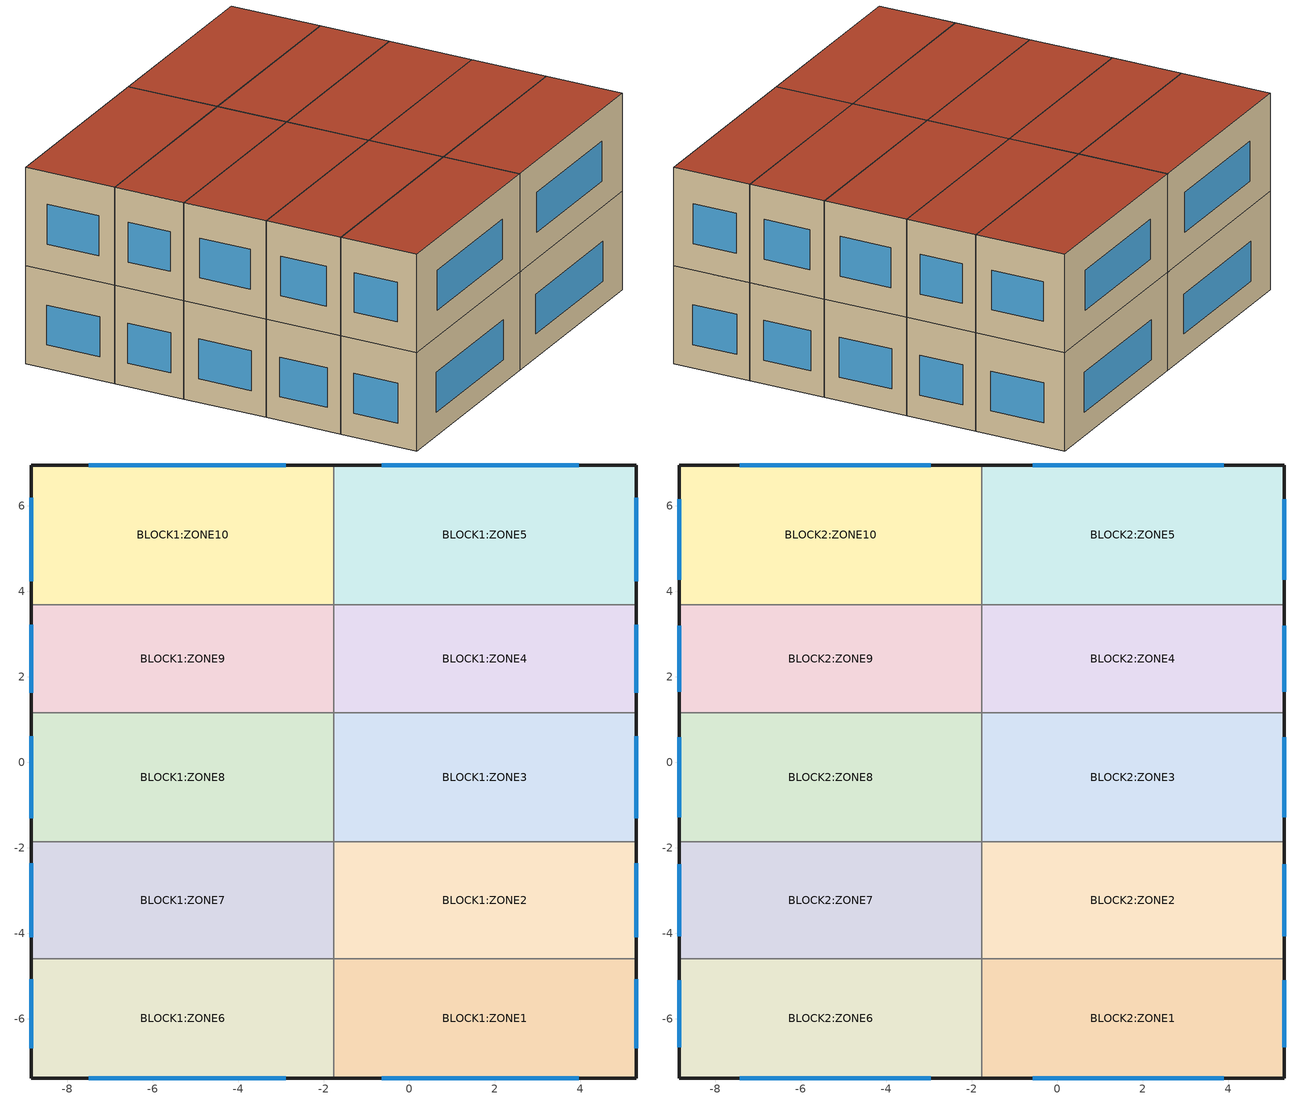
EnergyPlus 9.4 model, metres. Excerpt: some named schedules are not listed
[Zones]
BLOCK1:ZONE6
 floor ground (Project ground floor): -1.77,-7.38 -8.84,-7.38 -8.84,-4.59 -1.77,-4.59 z0
 wall outside (Project wall): -8.84,-4.59 -8.84,-7.38 -1.77,-7.38 z0:3.5
 wall to BLOCK1:ZONE1 (Project partition): -1.77,-7.38 -1.77,-4.59 z0:3.5
 wall to BLOCK1:ZONE7 (Project partition): -1.77,-4.59 -8.84,-4.59 z0:3.5
 window (Project external glazing - 1001): -8.84,-5.07 -8.84,-6.69 / -7.5,-7.38 -2.89,-7.38 z0.84:2.26
BLOCK1:ZONE1
 floor ground (Project ground floor): 5.3,-7.38 -1.77,-7.38 -1.77,-4.59 5.3,-4.59 z0
 wall outside (Project wall): -1.77,-7.38 5.3,-7.38 5.3,-4.59 z0:3.5
 wall to BLOCK1:ZONE2 (Project partition): 5.3,-4.59 -1.77,-4.59 z0:3.5
 window (Project external glazing - 1001): 5.3,-6.69 5.3,-5.07 / -0.65,-7.38 3.96,-7.38 z0.84:2.26
BLOCK1:ZONE7
 floor ground (Project ground floor): -1.77,-4.59 -8.84,-4.59 -8.84,-1.86 -1.77,-1.86 z0
 wall outside (Project wall): -8.84,-1.86 -8.84,-4.59 z0:3.5
 wall to BLOCK1:ZONE2 (Project partition): -1.77,-4.59 -1.77,-1.86 z0:3.5
 wall to BLOCK1:ZONE8 (Project partition): -1.77,-1.86 -8.84,-1.86 z0:3.5
 window (Project external glazing - 1001): -8.84,-2.36 -8.84,-4.09 z0.84:2.26
BLOCK1:ZONE2
 floor ground (Project ground floor): 5.3,-4.59 -1.77,-4.59 -1.77,-1.86 5.3,-1.86 z0
 wall outside (Project wall): 5.3,-4.59 5.3,-1.86 z0:3.5
 wall to BLOCK1:ZONE3 (Project partition): 5.3,-1.86 -1.77,-1.86 z0:3.5
 window (Project external glazing - 1001): 5.3,-4.09 5.3,-2.36 z0.84:2.26
BLOCK1:ZONE8
 floor ground (Project ground floor): -1.77,-1.86 -8.84,-1.86 -8.84,1.16 -1.77,1.16 z0
 wall outside (Project wall): -8.84,1.16 -8.84,-1.86 z0:3.5
 wall to BLOCK1:ZONE3 (Project partition): -1.77,-1.86 -1.77,1.16 z0:3.5
 wall to BLOCK1:ZONE9 (Project partition): -1.77,1.16 -8.84,1.16 z0:3.5
 window (Project external glazing - 1001): -8.84,0.61 -8.84,-1.31 z0.84:2.26
BLOCK1:ZONE3
 floor ground (Project ground floor): 5.3,-1.86 -1.77,-1.86 -1.77,1.16 5.3,1.16 z0
 wall outside (Project wall): 5.3,-1.86 5.3,1.16 z0:3.5
 wall to BLOCK1:ZONE4 (Project partition): 5.3,1.16 -1.77,1.16 z0:3.5
 window (Project external glazing - 1001): 5.3,-1.31 5.3,0.61 z0.84:2.26
BLOCK1:ZONE9
 floor ground (Project ground floor): -1.77,1.16 -8.84,1.16 -8.84,3.69 -1.77,3.69 z0
 wall outside (Project wall): -8.84,3.69 -8.84,1.16 z0:3.5
 wall to BLOCK1:ZONE4 (Project partition): -1.77,1.16 -1.77,3.69 z0:3.5
 wall to BLOCK1:ZONE10 (Project partition): -1.77,3.69 -8.84,3.69 z0:3.5
 window (Project external glazing - 1001): -8.84,3.22 -8.84,1.63 z0.84:2.26
BLOCK1:ZONE4
 floor ground (Project ground floor): 5.3,1.16 -1.77,1.16 -1.77,3.69 5.3,3.69 z0
 wall outside (Project wall): 5.3,1.16 5.3,3.69 z0:3.5
 wall to BLOCK1:ZONE5 (Project partition): 5.3,3.69 -1.77,3.69 z0:3.5
 window (Project external glazing - 1001): 5.3,1.63 5.3,3.22 z0.84:2.26
BLOCK1:ZONE10
 floor ground (Project ground floor): -1.77,3.69 -8.84,3.69 -8.84,6.96 -1.77,6.96 z0
 wall outside (Project wall): -1.77,6.96 -8.84,6.96 -8.84,3.69 z0:3.5
 wall to BLOCK1:ZONE5 (Project partition): -1.77,3.69 -1.77,6.96 z0:3.5
 window (Project external glazing - 1001): -2.89,6.96 -7.5,6.96 / -8.84,6.19 -8.84,4.24 z0.84:2.26
BLOCK1:ZONE5
 floor ground (Project ground floor): 5.3,3.69 -1.77,3.69 -1.77,6.96 5.3,6.96 z0
 wall outside (Project wall): 5.3,3.69 5.3,6.96 -1.77,6.96 z0:3.5
 window (Project external glazing - 1001): 5.3,4.24 5.3,6.19 / 3.96,6.96 -0.65,6.96 z0.84:2.26
BLOCK2:ZONE6
 floor to BLOCK1:ZONE6 (Project internal floor_Reversed_Rev): -1.77,-7.38 -8.84,-7.38 -8.84,-4.59 -1.77,-4.59 z3.5
 wall outside (Project wall): -8.84,-4.59 -8.84,-7.38 -1.77,-7.38 z3.5:7
 wall to BLOCK2:ZONE1 (Project partition): -1.77,-7.38 -1.77,-4.59 z3.5:7
 wall to BLOCK2:ZONE7 (Project partition): -1.77,-4.59 -8.84,-4.59 z3.5:7
 window (Project external glazing - 1001): -8.84,-5.09 -8.84,-6.66 / -7.44,-7.38 -2.96,-7.38 z4.44:5.86
 roof outside (Project flat roof): -8.84,-7.38 -1.77,-7.38 -1.77,-4.59 -8.84,-4.59 z7
BLOCK2:ZONE1
 floor to BLOCK1:ZONE1 (Project internal floor_Reversed_Rev): 5.3,-7.38 -1.77,-7.38 -1.77,-4.59 5.3,-4.59 z3.5
 wall outside (Project wall): -1.77,-7.38 5.3,-7.38 5.3,-4.59 z3.5:7
 wall to BLOCK2:ZONE2 (Project partition): 5.3,-4.59 -1.77,-4.59 z3.5:7
 window (Project external glazing - 1001): 5.3,-6.66 5.3,-5.09 / -0.58,-7.38 3.89,-7.38 z4.44:5.86
 roof outside (Project flat roof): -1.77,-7.38 5.3,-7.38 5.3,-4.59 -1.77,-4.59 z7
BLOCK2:ZONE7
 floor to BLOCK1:ZONE7 (Project internal floor_Reversed_Rev): -1.77,-4.59 -8.84,-4.59 -8.84,-1.86 -1.77,-1.86 z3.5
 wall outside (Project wall): -8.84,-1.86 -8.84,-4.59 z3.5:7
 wall to BLOCK2:ZONE2 (Project partition): -1.77,-4.59 -1.77,-1.86 z3.5:7
 wall to BLOCK2:ZONE8 (Project partition): -1.77,-1.86 -8.84,-1.86 z3.5:7
 window (Project external glazing - 1001): -8.84,-2.39 -8.84,-4.06 z4.44:5.86
 roof outside (Project flat roof): -8.84,-4.59 -1.77,-4.59 -1.77,-1.86 -8.84,-1.86 z7
BLOCK2:ZONE2
 floor to BLOCK1:ZONE2 (Project internal floor_Reversed_Rev): 5.3,-4.59 -1.77,-4.59 -1.77,-1.86 5.3,-1.86 z3.5
 wall outside (Project wall): 5.3,-4.59 5.3,-1.86 z3.5:7
 wall to BLOCK2:ZONE3 (Project partition): 5.3,-1.86 -1.77,-1.86 z3.5:7
 window (Project external glazing - 1001): 5.3,-4.06 5.3,-2.39 z4.44:5.86
 roof outside (Project flat roof): -1.77,-4.59 5.3,-4.59 5.3,-1.86 -1.77,-1.86 z7
BLOCK2:ZONE8
 floor to BLOCK1:ZONE8 (Project internal floor_Reversed_Rev): -1.77,-1.86 -8.84,-1.86 -8.84,1.16 -1.77,1.16 z3.5
 wall outside (Project wall): -8.84,1.16 -8.84,-1.86 z3.5:7
 wall to BLOCK2:ZONE3 (Project partition): -1.77,-1.86 -1.77,1.16 z3.5:7
 wall to BLOCK2:ZONE9 (Project partition): -1.77,1.16 -8.84,1.16 z3.5:7
 window (Project external glazing - 1001): -8.84,0.58 -8.84,-1.28 z4.44:5.86
 roof outside (Project flat roof): -8.84,-1.86 -1.77,-1.86 -1.77,1.16 -8.84,1.16 z7
BLOCK2:ZONE3
 floor to BLOCK1:ZONE3 (Project internal floor_Reversed_Rev): 5.3,-1.86 -1.77,-1.86 -1.77,1.16 5.3,1.16 z3.5
 wall outside (Project wall): 5.3,-1.86 5.3,1.16 z3.5:7
 wall to BLOCK2:ZONE4 (Project partition): 5.3,1.16 -1.77,1.16 z3.5:7
 window (Project external glazing - 1001): 5.3,-1.28 5.3,0.58 z4.44:5.86
 roof outside (Project flat roof): -1.77,-1.86 5.3,-1.86 5.3,1.16 -1.77,1.16 z7
BLOCK2:ZONE9
 floor to BLOCK1:ZONE9 (Project internal floor_Reversed_Rev): -1.77,1.16 -8.84,1.16 -8.84,3.69 -1.77,3.69 z3.5
 wall outside (Project wall): -8.84,3.69 -8.84,1.16 z3.5:7
 wall to BLOCK2:ZONE4 (Project partition): -1.77,1.16 -1.77,3.69 z3.5:7
 wall to BLOCK2:ZONE10 (Project partition): -1.77,3.69 -8.84,3.69 z3.5:7
 window (Project external glazing - 1001): -8.84,3.19 -8.84,1.65 z4.44:5.86
 roof outside (Project flat roof): -8.84,1.16 -1.77,1.16 -1.77,3.69 -8.84,3.69 z7
BLOCK2:ZONE4
 floor to BLOCK1:ZONE4 (Project internal floor_Reversed_Rev): 5.3,1.16 -1.77,1.16 -1.77,3.69 5.3,3.69 z3.5
 wall outside (Project wall): 5.3,1.16 5.3,3.69 z3.5:7
 wall to BLOCK2:ZONE5 (Project partition): 5.3,3.69 -1.77,3.69 z3.5:7
 window (Project external glazing - 1001): 5.3,1.65 5.3,3.19 z4.44:5.86
 roof outside (Project flat roof): -1.77,1.16 5.3,1.16 5.3,3.69 -1.77,3.69 z7
BLOCK2:ZONE10
 floor to BLOCK1:ZONE10 (Project internal floor_Reversed_Rev): -1.77,3.69 -8.84,3.69 -8.84,6.96 -1.77,6.96 z3.5
 wall outside (Project wall): -1.77,6.96 -8.84,6.96 -8.84,3.69 z3.5:7
 wall to BLOCK2:ZONE5 (Project partition): -1.77,3.69 -1.77,6.96 z3.5:7
 window (Project external glazing - 1001): -2.96,6.96 -7.44,6.96 / -8.84,6.16 -8.84,4.27 z4.44:5.86
 roof outside (Project flat roof): -8.84,3.69 -1.77,3.69 -1.77,6.96 -8.84,6.96 z7
BLOCK2:ZONE5
 floor to BLOCK1:ZONE5 (Project internal floor_Reversed_Rev): 5.3,3.69 -1.77,3.69 -1.77,6.96 5.3,6.96 z3.5
 wall outside (Project wall): 5.3,3.69 5.3,6.96 -1.77,6.96 z3.5:7
 window (Project external glazing - 1001): 5.3,4.27 5.3,6.16 / 3.89,6.96 -0.58,6.96 z4.44:5.86
 roof outside (Project flat roof): -1.77,3.69 5.3,3.69 5.3,6.96 -1.77,6.96 z7
[Site:Location]
Untitled (01-01:31-12)  (01-01:31-12): Latitude=40.45; Longitude=-3.55; Time Zone=1; Elevation {m}=582
[Site:GroundTemperature:BuildingSurface]
18, 18, 18, 18, 18, 18, 18, 18, 18, 18, 18, 18
[Site:GroundTemperature:Deep]
14, 14, 14, 14, 14, 14, 14, 14, 14, 14, 14, 14
[Site:GroundTemperature:Shallow]
14, 14, 14, 14, 14, 14, 14, 14, 14, 14, 14, 14
[Site:GroundTemperature:FCfactorMethod]
January FCfactorMethod ground temperature {C}=6.09; Februry FCfactorMethod ground temperature {C}=5.28; March FCfactorMethod ground temperature {C}=6.71; April FCfactorMethod ground temperature {C}=8.95; May FCfactorMethod ground temperature {C}=14.81; June FCfactorMethod ground temperature {C}=19.34; July FCfactorMethod ground temperature {C}=22.39; August FCfactorMethod ground temperature {C}=23.32; September FCfactorMethod ground temperature {C}=21.74; October FCfactorMethod ground temperature {C}=18.22; November FCfactorMethod ground temperature {C}=13.53; December FCfactorMethod ground temperature {C}=9.18
[Site:GroundReflectance]
0.2, 0.2, 0.2, 0.2, 0.2, 0.2, 0.2, 0.2, 0.2, 0.2, 0.2, 0.2
[Site:GroundReflectance:SnowModifier]
2, 2
[SizingPeriod:DesignDay] Day of Month=15; Day Type -- used for schedules=SummerDesignDay; Humidity Condition Type=WetBulb; Barometric Pressure {N/M**2}=94525.9; Wind Speed {m/s}=0; Wind Direction {Degrees N=0, S=180}=0; Rain Indicator=No; Snow on ground indicator=No; Daylight Savings Time Indicator=Yes; Solar Model Indicator=ASHRAEClearSky; Clearness {0.0 to 1.2}=0.98
Name | Month | Maximum Dry-Bulb Temperature {C} | Daily Dry-Bulb Temperature Range {C} | Wetbulb at Maximum Dry-Bulb{C}
Summer Design Day in Untitled (01-01:31-12) Jun | 6 | 36.6 | 17.7 | 18.2
Summer Design Day in Untitled (01-01:31-12) Jul | 7 | 38.2 | 17.5 | 20.3
Summer Design Day in Untitled (01-01:31-12) Aug | 8 | 38 | 17.4 | 19.9
Summer Design Day in Untitled (01-01:31-12) Sep | 9 | 34.9 | 16.8 | 19.3
[Site:Precipitation]
Type of Description=ScheduleAndDesignLevel; Design Annual Precipitation=0.75; Schedule Name for Irrigation Rates=Site Precipitation Schedule; Nominal Annual Precipitation=0.75
[Building]
Building 1: North Axis=0; Terrain=Suburbs; Loads Convergence Tolerance=.04; Temperature Convergence Tolerance=.4; Solar Distribution=FullExterior; Maximum number of warmup days=25; Minimum number of warmup days=6
[Material:NoMass] Roughness=Rough; Thermal Emittance=0.9; Solar Absorptance=0.7; Visible Absorptance=0.7
Name | Resistance {m2-K/w}
5_RVAL_2 | .15
9_RVAL_3 | .18
[Construction]
Project ground floor: Urea Formaldehyde Foam_.1327, Cast Concrete_.1, Floor/Roof Screed_.07, Timber Flooring_.03
Project internal floor_Reversed_Rev: Cast Concrete (Dense)_.1
Project partition: Gypsum Plasterboard_.025, 5_RVAL_2, Gypsum Plasterboard_.025
Project wall: Brickwork Outer_.1, XPS Extruded Polystyrene  - CO2 Blowing_.0795, Concrete Block (Medium)_.1, Gypsum Plastering_.013
Project flat roof: Asphalt 1_.01, MW Glass Wool (rolls)_.1445, 9_RVAL_3, Plasterboard_.013
Project external glazing - 1001: 38, 1002, 2
[WindowMaterial:Gas]
1002: Gas type (Air - Argon - Krypton - Xenon - SF6 - Custom)=Air; Thickness {m}=.013
[WindowMaterial:Glazing] Optical data type {SpectralAverage or Spectral}=SpectralAverage; Thickness {m}=.003; IR transmittance at normal incidence=0; IR emissivity: front side=.84; Conductivity {W/m-K}=.9; Dirt Correction Factor for Solar and Visible Transmittance=1
Name | Solar transmittance at normal incidence | Solar reflectance at normal incidence: front side | Solar reflectance at normal incidence: back side | Visible transmittance at normal incidence | Visible reflectance at normal incidence: front side | Visible reflectance at normal incidence: back side | IR emissivity: back side
2 | .837 | .075 | .075 | .898 | .081 | .081 | .84
38 | .74 | .09 | .1 | .82 | .11 | .12 | .2
[Material] Roughness=Rough; Thermal Emittance=0.9
Name | Thickness {m} | Conductivity {w/m-K} | Density {kg/m3} | Specific Heat {J/kg-K} | Solar Absorptance | Visible Absorptance
Urea Formaldehyde Foam_.1327 | .1327 | 0.04 | 10 | 1400 | 0.6 | 0.6
Cast Concrete_.1 | .1 | 1.13 | 2000 | 1000 | 0.6 | 0.6
Floor/Roof Screed_.07 | .07 | 0.41 | 1200 | 840 | 0.73 | 0.73
Timber Flooring_.03 | .03 | 0.14 | 650 | 1200 | 0.78 | 0.78
Cast Concrete (Dense)_.1 | .1 | 1.4 | 2100 | 840 | 0.6 | 0.6
Gypsum Plasterboard_.025 | .025 | 0.25 | 900 | 1000 | 0.5 | 0.5
Brickwork Outer_.1 | .1 | 0.84 | 1700 | 800 | 0.7 | 0.7
XPS Extruded Polystyrene  - CO2 Blowing_.0795 | .0795 | 0.034 | 35 | 1400 | 0.6 | 0.6
Concrete Block (Medium)_.1 | .1 | 0.51 | 1400 | 1000 | 0.6 | 0.6
Gypsum Plastering_.013 | .013 | 0.4 | 1000 | 1000 | 0.5 | 0.5
Asphalt 1_.01 | .01 | 0.7 | 2100 | 1000 | 0.85 | 0.9
MW Glass Wool (rolls)_.1445 | .1445 | 0.04 | 12 | 840 | 0.6 | 0.6
Plasterboard_.013 | .013 | 0.25 | 2800 | 896 | 0.5 | 0.5
[RoofIrrigation]
Type of Description=Schedule; Schedule Name for Irrigation Rates=Roof Irrigation Schedule
[Zone] Relative North (to building)=0; Zone Type=1; Zone multiplier=1; Zone inside convection algorithm=TARP; Part Of Total Floor Area=Yes
Name | Zone volume | Floor Area
BLOCK1:ZONE6; BLOCK1:ZONE1 | 56.8618 | 16.2462
BLOCK1:ZONE7; BLOCK1:ZONE2 | 60.6335 | 17.3238
BLOCK1:ZONE8; BLOCK1:ZONE3 | 67.1721 | 19.192
BLOCK1:ZONE9; BLOCK1:ZONE4 | 55.9519 | 15.9863
BLOCK1:ZONE10; BLOCK1:ZONE5 | 67.9852 | 19.4243
BLOCK2:ZONE6; BLOCK2:ZONE1 | 55.2372 | 16.2462
BLOCK2:ZONE7; BLOCK2:ZONE2 | 58.9011 | 17.3238
BLOCK2:ZONE8; BLOCK2:ZONE3 | 65.2529 | 19.192
BLOCK2:ZONE9; BLOCK2:ZONE4 | 54.3533 | 15.9863
BLOCK2:ZONE10; BLOCK2:ZONE5 | 66.0427 | 19.4243
[PEOPLE] Number of People SCHEDULE=Office_OpenOff_Occ; Number of People Calculation Method=People/Area; People per Zone Floor Area=.111; radiant fraction=.3; User Specified Sensible Fraction=AutoCalculate; CO2 generation rate per unit of activity level (units m3/s-W=3.82e-08; Enable ASHRAE 55 comfort warnings=No; MRT Calculation Type=ZoneAveraged; Work Efficiency SCHEDULE Name (0.0-1.0,real)=Work efficiency; Clothing Insulation Calculation Method=ClothingInsulationSchedule; Air Velocity SCHEDULE Name (units m/s, real)=Default Air Velocity for Comfort Calculations
Name | Zone | Activity level SCHEDULE Name (units W/person, real) | Clothing Insulation SCHEDULE Name (real)
People BLOCK1:ZONE6 | BLOCK1:ZONE6 | Activity Schedule 363 | Clothing Schedule 363
People BLOCK1:ZONE1 | BLOCK1:ZONE1 | Activity Schedule 370 | Clothing Schedule 370
People BLOCK1:ZONE7 | BLOCK1:ZONE7 | Activity Schedule 377 | Clothing Schedule 377
People BLOCK1:ZONE2 | BLOCK1:ZONE2 | Activity Schedule 384 | Clothing Schedule 384
People BLOCK1:ZONE8 | BLOCK1:ZONE8 | Activity Schedule 391 | Clothing Schedule 391
People BLOCK1:ZONE3 | BLOCK1:ZONE3 | Activity Schedule 398 | Clothing Schedule 398
People BLOCK1:ZONE9 | BLOCK1:ZONE9 | Activity Schedule 405 | Clothing Schedule 405
People BLOCK1:ZONE4 | BLOCK1:ZONE4 | Activity Schedule 412 | Clothing Schedule 412
People BLOCK1:ZONE10 | BLOCK1:ZONE10 | Activity Schedule 419 | Clothing Schedule 419
People BLOCK1:ZONE5 | BLOCK1:ZONE5 | Activity Schedule 426 | Clothing Schedule 426
People BLOCK2:ZONE6 | BLOCK2:ZONE6 | Activity Schedule 455 | Clothing Schedule 455
People BLOCK2:ZONE1 | BLOCK2:ZONE1 | Activity Schedule 462 | Clothing Schedule 462
People BLOCK2:ZONE7 | BLOCK2:ZONE7 | Activity Schedule 469 | Clothing Schedule 469
People BLOCK2:ZONE2 | BLOCK2:ZONE2 | Activity Schedule 476 | Clothing Schedule 476
People BLOCK2:ZONE8 | BLOCK2:ZONE8 | Activity Schedule 483 | Clothing Schedule 483
People BLOCK2:ZONE3 | BLOCK2:ZONE3 | Activity Schedule 490 | Clothing Schedule 490
People BLOCK2:ZONE9 | BLOCK2:ZONE9 | Activity Schedule 497 | Clothing Schedule 497
People BLOCK2:ZONE4 | BLOCK2:ZONE4 | Activity Schedule 504 | Clothing Schedule 504
People BLOCK2:ZONE10 | BLOCK2:ZONE10 | Activity Schedule 511 | Clothing Schedule 511
People BLOCK2:ZONE5 | BLOCK2:ZONE5 | Activity Schedule 518 | Clothing Schedule 518
[Lights] Lighting SCHEDULE=Office_OpenOff_Light; Design Level calculation method=Watts/Area; Watts per Zone Area {W/m2}=15; Return Air Fraction=0; Radiant fraction=.42; Fraction Visible=.18; Fraction Replaceable=1
Name | Zone | LightsEndUseKey
BLOCK1:ZONE6 General lighting | BLOCK1:ZONE6 | ELECTRIC EQUIPMENT#BLOCK1:ZONE6#GeneralLights
BLOCK1:ZONE1 General lighting | BLOCK1:ZONE1 | ELECTRIC EQUIPMENT#BLOCK1:ZONE1#GeneralLights
BLOCK1:ZONE7 General lighting | BLOCK1:ZONE7 | ELECTRIC EQUIPMENT#BLOCK1:ZONE7#GeneralLights
BLOCK1:ZONE2 General lighting | BLOCK1:ZONE2 | ELECTRIC EQUIPMENT#BLOCK1:ZONE2#GeneralLights
BLOCK1:ZONE8 General lighting | BLOCK1:ZONE8 | ELECTRIC EQUIPMENT#BLOCK1:ZONE8#GeneralLights
BLOCK1:ZONE3 General lighting | BLOCK1:ZONE3 | ELECTRIC EQUIPMENT#BLOCK1:ZONE3#GeneralLights
BLOCK1:ZONE9 General lighting | BLOCK1:ZONE9 | ELECTRIC EQUIPMENT#BLOCK1:ZONE9#GeneralLights
BLOCK1:ZONE4 General lighting | BLOCK1:ZONE4 | ELECTRIC EQUIPMENT#BLOCK1:ZONE4#GeneralLights
BLOCK1:ZONE10 General lighting | BLOCK1:ZONE10 | ELECTRIC EQUIPMENT#BLOCK1:ZONE10#GeneralLights
BLOCK1:ZONE5 General lighting | BLOCK1:ZONE5 | ELECTRIC EQUIPMENT#BLOCK1:ZONE5#GeneralLights
BLOCK2:ZONE6 General lighting | BLOCK2:ZONE6 | ELECTRIC EQUIPMENT#BLOCK2:ZONE6#GeneralLights
BLOCK2:ZONE1 General lighting | BLOCK2:ZONE1 | ELECTRIC EQUIPMENT#BLOCK2:ZONE1#GeneralLights
BLOCK2:ZONE7 General lighting | BLOCK2:ZONE7 | ELECTRIC EQUIPMENT#BLOCK2:ZONE7#GeneralLights
BLOCK2:ZONE2 General lighting | BLOCK2:ZONE2 | ELECTRIC EQUIPMENT#BLOCK2:ZONE2#GeneralLights
BLOCK2:ZONE8 General lighting | BLOCK2:ZONE8 | ELECTRIC EQUIPMENT#BLOCK2:ZONE8#GeneralLights
BLOCK2:ZONE3 General lighting | BLOCK2:ZONE3 | ELECTRIC EQUIPMENT#BLOCK2:ZONE3#GeneralLights
BLOCK2:ZONE9 General lighting | BLOCK2:ZONE9 | ELECTRIC EQUIPMENT#BLOCK2:ZONE9#GeneralLights
BLOCK2:ZONE4 General lighting | BLOCK2:ZONE4 | ELECTRIC EQUIPMENT#BLOCK2:ZONE4#GeneralLights
BLOCK2:ZONE10 General lighting | BLOCK2:ZONE10 | ELECTRIC EQUIPMENT#BLOCK2:ZONE10#GeneralLights
BLOCK2:ZONE5 General lighting | BLOCK2:ZONE5 | ELECTRIC EQUIPMENT#BLOCK2:ZONE5#GeneralLights
[OtherEquipment] Fuel Type=Electricity; Equipment SCHEDULE=Office_OpenOff_Equip; Design Level calculation method=Watts/Area; Watts per Zone Area {watts/m2}=11.77; Latent fraction=0; Radiant fraction=.2; Fraction Lost=0; Carbon Dioxide Generation Rate=0; End-use category=General
Name | Zone
BLOCK1:ZONE6 Equipment gain | BLOCK1:ZONE6
BLOCK1:ZONE1 Equipment gain | BLOCK1:ZONE1
BLOCK1:ZONE7 Equipment gain | BLOCK1:ZONE7
BLOCK1:ZONE2 Equipment gain | BLOCK1:ZONE2
BLOCK1:ZONE8 Equipment gain | BLOCK1:ZONE8
BLOCK1:ZONE3 Equipment gain | BLOCK1:ZONE3
BLOCK1:ZONE9 Equipment gain | BLOCK1:ZONE9
BLOCK1:ZONE4 Equipment gain | BLOCK1:ZONE4
BLOCK1:ZONE10 Equipment gain | BLOCK1:ZONE10
BLOCK1:ZONE5 Equipment gain | BLOCK1:ZONE5
BLOCK2:ZONE6 Equipment gain | BLOCK2:ZONE6
BLOCK2:ZONE1 Equipment gain | BLOCK2:ZONE1
BLOCK2:ZONE7 Equipment gain | BLOCK2:ZONE7
BLOCK2:ZONE2 Equipment gain | BLOCK2:ZONE2
BLOCK2:ZONE8 Equipment gain | BLOCK2:ZONE8
BLOCK2:ZONE3 Equipment gain | BLOCK2:ZONE3
BLOCK2:ZONE9 Equipment gain | BLOCK2:ZONE9
BLOCK2:ZONE4 Equipment gain | BLOCK2:ZONE4
BLOCK2:ZONE10 Equipment gain | BLOCK2:ZONE10
BLOCK2:ZONE5 Equipment gain | BLOCK2:ZONE5
[WaterUse:Equipment] DHW SCHEDULE=Office_OpenOff_Occ
Name | Peak Volumetric Flow Rate {m3/s} | Target Temperature Schedule | Hot Water Supply Temperature Schedule | Cold Water Supply Temperature Schedule | Zone
DHW BLOCK1:ZONE6 | 9.85302e-08 | DHW Supply Temperature BLOCK1:ZONE6 | DHW Supply Temperature BLOCK1:ZONE6 | DHW Mains Temperature BLOCK1:ZONE6 | BLOCK1:ZONE6
DHW BLOCK1:ZONE1 | 9.85302e-08 | DHW Supply Temperature BLOCK1:ZONE1 | DHW Supply Temperature BLOCK1:ZONE1 | DHW Mains Temperature BLOCK1:ZONE1 | BLOCK1:ZONE1
DHW BLOCK1:ZONE7 | 1.05066e-07 | DHW Supply Temperature BLOCK1:ZONE7 | DHW Supply Temperature BLOCK1:ZONE7 | DHW Mains Temperature BLOCK1:ZONE7 | BLOCK1:ZONE7
DHW BLOCK1:ZONE2 | 1.05066e-07 | DHW Supply Temperature BLOCK1:ZONE2 | DHW Supply Temperature BLOCK1:ZONE2 | DHW Mains Temperature BLOCK1:ZONE2 | BLOCK1:ZONE2
DHW BLOCK1:ZONE8 | 1.16396e-07 | DHW Supply Temperature BLOCK1:ZONE8 | DHW Supply Temperature BLOCK1:ZONE8 | DHW Mains Temperature BLOCK1:ZONE8 | BLOCK1:ZONE8
DHW BLOCK1:ZONE3 | 1.16396e-07 | DHW Supply Temperature BLOCK1:ZONE3 | DHW Supply Temperature BLOCK1:ZONE3 | DHW Mains Temperature BLOCK1:ZONE3 | BLOCK1:ZONE3
DHW BLOCK1:ZONE9 | 9.69539e-08 | DHW Supply Temperature BLOCK1:ZONE9 | DHW Supply Temperature BLOCK1:ZONE9 | DHW Mains Temperature BLOCK1:ZONE9 | BLOCK1:ZONE9
DHW BLOCK1:ZONE4 | 9.69539e-08 | DHW Supply Temperature BLOCK1:ZONE4 | DHW Supply Temperature BLOCK1:ZONE4 | DHW Mains Temperature BLOCK1:ZONE4 | BLOCK1:ZONE4
DHW BLOCK1:ZONE10 | 1.17805e-07 | DHW Supply Temperature BLOCK1:ZONE10 | DHW Supply Temperature BLOCK1:ZONE10 | DHW Mains Temperature BLOCK1:ZONE10 | BLOCK1:ZONE10
DHW BLOCK1:ZONE5 | 1.17805e-07 | DHW Supply Temperature BLOCK1:ZONE5 | DHW Supply Temperature BLOCK1:ZONE5 | DHW Mains Temperature BLOCK1:ZONE5 | BLOCK1:ZONE5
DHW BLOCK2:ZONE6 | 9.85302e-08 | DHW Supply Temperature BLOCK2:ZONE6 | DHW Supply Temperature BLOCK2:ZONE6 | DHW Mains Temperature BLOCK2:ZONE6 | BLOCK2:ZONE6
DHW BLOCK2:ZONE1 | 9.85302e-08 | DHW Supply Temperature BLOCK2:ZONE1 | DHW Supply Temperature BLOCK2:ZONE1 | DHW Mains Temperature BLOCK2:ZONE1 | BLOCK2:ZONE1
DHW BLOCK2:ZONE7 | 1.05066e-07 | DHW Supply Temperature BLOCK2:ZONE7 | DHW Supply Temperature BLOCK2:ZONE7 | DHW Mains Temperature BLOCK2:ZONE7 | BLOCK2:ZONE7
DHW BLOCK2:ZONE2 | 1.05066e-07 | DHW Supply Temperature BLOCK2:ZONE2 | DHW Supply Temperature BLOCK2:ZONE2 | DHW Mains Temperature BLOCK2:ZONE2 | BLOCK2:ZONE2
DHW BLOCK2:ZONE8 | 1.16396e-07 | DHW Supply Temperature BLOCK2:ZONE8 | DHW Supply Temperature BLOCK2:ZONE8 | DHW Mains Temperature BLOCK2:ZONE8 | BLOCK2:ZONE8
DHW BLOCK2:ZONE3 | 1.16396e-07 | DHW Supply Temperature BLOCK2:ZONE3 | DHW Supply Temperature BLOCK2:ZONE3 | DHW Mains Temperature BLOCK2:ZONE3 | BLOCK2:ZONE3
DHW BLOCK2:ZONE9 | 9.69539e-08 | DHW Supply Temperature BLOCK2:ZONE9 | DHW Supply Temperature BLOCK2:ZONE9 | DHW Mains Temperature BLOCK2:ZONE9 | BLOCK2:ZONE9
DHW BLOCK2:ZONE4 | 9.69539e-08 | DHW Supply Temperature BLOCK2:ZONE4 | DHW Supply Temperature BLOCK2:ZONE4 | DHW Mains Temperature BLOCK2:ZONE4 | BLOCK2:ZONE4
DHW BLOCK2:ZONE10 | 1.17805e-07 | DHW Supply Temperature BLOCK2:ZONE10 | DHW Supply Temperature BLOCK2:ZONE10 | DHW Mains Temperature BLOCK2:ZONE10 | BLOCK2:ZONE10
DHW BLOCK2:ZONE5 | 1.17805e-07 | DHW Supply Temperature BLOCK2:ZONE5 | DHW Supply Temperature BLOCK2:ZONE5 | DHW Mains Temperature BLOCK2:ZONE5 | BLOCK2:ZONE5
[Sizing:Zone] Zone Cooling Design Supply Air Temperature Input Method=SupplyAirTemperature; Zone Cooling Design Supply Air Temperature (C)=12; Zone Cooling Design Supply Air Temperature Difference=0; Zone Heating Design Supply Air Temperature Input Method=SupplyAirTemperature; Zone Heating Design Supply Air Temperature (C)=35; Zone Heating Design Supply Air Temperature Difference=0; Zone Cooling Design Supply Air Humidity Ratio (kgWater/kgDryAir)=0.0077; Zone Heating Design Supply Air Humidity Ratio (kgWater/kgDryAir)=0.0156; Zone Heating Sizing Factor=1.25; Zone Cooling Sizing Factor=1.15; Cooling Design Air Flow Method=DesignDay; Cooling Minimum Air Flow Fraction=0; Heating Design Air Flow Method=DesignDay
Name | Design Specification Outdoor Air Object | Design Specification Zone Air Distribution Object
BLOCK1:ZONE6 | BLOCK1:ZONE6 | BLOCK1:ZONE6
BLOCK1:ZONE1 | BLOCK1:ZONE1 | BLOCK1:ZONE1
BLOCK1:ZONE7 | BLOCK1:ZONE7 | BLOCK1:ZONE7
BLOCK1:ZONE2 | BLOCK1:ZONE2 | BLOCK1:ZONE2
BLOCK1:ZONE8 | BLOCK1:ZONE8 | BLOCK1:ZONE8
BLOCK1:ZONE3 | BLOCK1:ZONE3 | BLOCK1:ZONE3
BLOCK1:ZONE9 | BLOCK1:ZONE9 | BLOCK1:ZONE9
BLOCK1:ZONE4 | BLOCK1:ZONE4 | BLOCK1:ZONE4
BLOCK1:ZONE10 | BLOCK1:ZONE10 | BLOCK1:ZONE10
BLOCK1:ZONE5 | BLOCK1:ZONE5 | BLOCK1:ZONE5
BLOCK2:ZONE6 | BLOCK2:ZONE6 | BLOCK2:ZONE6
BLOCK2:ZONE1 | BLOCK2:ZONE1 | BLOCK2:ZONE1
BLOCK2:ZONE7 | BLOCK2:ZONE7 | BLOCK2:ZONE7
BLOCK2:ZONE2 | BLOCK2:ZONE2 | BLOCK2:ZONE2
BLOCK2:ZONE8 | BLOCK2:ZONE8 | BLOCK2:ZONE8
BLOCK2:ZONE3 | BLOCK2:ZONE3 | BLOCK2:ZONE3
BLOCK2:ZONE9 | BLOCK2:ZONE9 | BLOCK2:ZONE9
BLOCK2:ZONE4 | BLOCK2:ZONE4 | BLOCK2:ZONE4
BLOCK2:ZONE10 | BLOCK2:ZONE10 | BLOCK2:ZONE10
BLOCK2:ZONE5 | BLOCK2:ZONE5 | BLOCK2:ZONE5
[DesignSpecification:ZoneAirDistribution] Zone Air Distribution Effectiveness in Cooling Mode (dimensionless)=1; Zone Air Distribution Effectiveness in Heating Mode (dimensionless)=1
BLOCK1:ZONE6; BLOCK1:ZONE1; BLOCK1:ZONE7; BLOCK1:ZONE2; BLOCK1:ZONE8; BLOCK1:ZONE3; BLOCK1:ZONE9; BLOCK1:ZONE4; BLOCK1:ZONE10; BLOCK1:ZONE5; BLOCK2:ZONE6; BLOCK2:ZONE1; BLOCK2:ZONE7; BLOCK2:ZONE2; BLOCK2:ZONE8; BLOCK2:ZONE3; BLOCK2:ZONE9; BLOCK2:ZONE4; BLOCK2:ZONE10; BLOCK2:ZONE5
[DesignSpecification:OutdoorAir] Outdoor Air Method=Sum; Outdoor Air Flow per Person {m3/s}=.01; Outdoor Air Flow per Zone Floor Area {m3/s-m2}=0; Outdoor Air Flow per Zone {m3/s}=0; Outdoor Air Flow Air Changes per Hour=0; Outdoor Air Flow Rate Fraction Schedule=Office_OpenOff_Occ
BLOCK1:ZONE6; BLOCK1:ZONE1; BLOCK1:ZONE7; BLOCK1:ZONE2; BLOCK1:ZONE8; BLOCK1:ZONE3; BLOCK1:ZONE9; BLOCK1:ZONE4; BLOCK1:ZONE10; BLOCK1:ZONE5; BLOCK2:ZONE6; BLOCK2:ZONE1; BLOCK2:ZONE7; BLOCK2:ZONE2; BLOCK2:ZONE8; BLOCK2:ZONE3; BLOCK2:ZONE9; BLOCK2:ZONE4; BLOCK2:ZONE10; BLOCK2:ZONE5
[ZoneControl:Thermostat]
BLOCK1:ZONE6 Thermostat: BLOCK1:ZONE6, Zone Control Type Sched, ThermostatSetpoint:DualSetpoint, Dual Setpoint - Zone BLOCK1:ZONE6
BLOCK1:ZONE1 Thermostat: BLOCK1:ZONE1, Zone Control Type Sched, ThermostatSetpoint:DualSetpoint, Dual Setpoint - Zone BLOCK1:ZONE1
BLOCK1:ZONE7 Thermostat: BLOCK1:ZONE7, Zone Control Type Sched, ThermostatSetpoint:DualSetpoint, Dual Setpoint - Zone BLOCK1:ZONE7
BLOCK1:ZONE2 Thermostat: BLOCK1:ZONE2, Zone Control Type Sched, ThermostatSetpoint:DualSetpoint, Dual Setpoint - Zone BLOCK1:ZONE2
BLOCK1:ZONE8 Thermostat: BLOCK1:ZONE8, Zone Control Type Sched, ThermostatSetpoint:DualSetpoint, Dual Setpoint - Zone BLOCK1:ZONE8
BLOCK1:ZONE3 Thermostat: BLOCK1:ZONE3, Zone Control Type Sched, ThermostatSetpoint:DualSetpoint, Dual Setpoint - Zone BLOCK1:ZONE3
BLOCK1:ZONE9 Thermostat: BLOCK1:ZONE9, Zone Control Type Sched, ThermostatSetpoint:DualSetpoint, Dual Setpoint - Zone BLOCK1:ZONE9
BLOCK1:ZONE4 Thermostat: BLOCK1:ZONE4, Zone Control Type Sched, ThermostatSetpoint:DualSetpoint, Dual Setpoint - Zone BLOCK1:ZONE4
BLOCK1:ZONE10 Thermostat: BLOCK1:ZONE10, Zone Control Type Sched, ThermostatSetpoint:DualSetpoint, Dual Setpoint - Zone BLOCK1:ZONE10
BLOCK1:ZONE5 Thermostat: BLOCK1:ZONE5, Zone Control Type Sched, ThermostatSetpoint:DualSetpoint, Dual Setpoint - Zone BLOCK1:ZONE5
BLOCK2:ZONE6 Thermostat: BLOCK2:ZONE6, Zone Control Type Sched, ThermostatSetpoint:DualSetpoint, Dual Setpoint - Zone BLOCK2:ZONE6
BLOCK2:ZONE1 Thermostat: BLOCK2:ZONE1, Zone Control Type Sched, ThermostatSetpoint:DualSetpoint, Dual Setpoint - Zone BLOCK2:ZONE1
BLOCK2:ZONE7 Thermostat: BLOCK2:ZONE7, Zone Control Type Sched, ThermostatSetpoint:DualSetpoint, Dual Setpoint - Zone BLOCK2:ZONE7
BLOCK2:ZONE2 Thermostat: BLOCK2:ZONE2, Zone Control Type Sched, ThermostatSetpoint:DualSetpoint, Dual Setpoint - Zone BLOCK2:ZONE2
BLOCK2:ZONE8 Thermostat: BLOCK2:ZONE8, Zone Control Type Sched, ThermostatSetpoint:DualSetpoint, Dual Setpoint - Zone BLOCK2:ZONE8
BLOCK2:ZONE3 Thermostat: BLOCK2:ZONE3, Zone Control Type Sched, ThermostatSetpoint:DualSetpoint, Dual Setpoint - Zone BLOCK2:ZONE3
BLOCK2:ZONE9 Thermostat: BLOCK2:ZONE9, Zone Control Type Sched, ThermostatSetpoint:DualSetpoint, Dual Setpoint - Zone BLOCK2:ZONE9
BLOCK2:ZONE4 Thermostat: BLOCK2:ZONE4, Zone Control Type Sched, ThermostatSetpoint:DualSetpoint, Dual Setpoint - Zone BLOCK2:ZONE4
BLOCK2:ZONE10 Thermostat: BLOCK2:ZONE10, Zone Control Type Sched, ThermostatSetpoint:DualSetpoint, Dual Setpoint - Zone BLOCK2:ZONE10
BLOCK2:ZONE5 Thermostat: BLOCK2:ZONE5, Zone Control Type Sched, ThermostatSetpoint:DualSetpoint, Dual Setpoint - Zone BLOCK2:ZONE5
[ZoneControl:Thermostat:OperativeTemperature] Radiative Fraction Input Mode=Scheduled; Radiative Fraction Schedule=TypOperativeTempControlSch
Name | Thermostat
 | BLOCK1:ZONE6 Thermostat
 | BLOCK1:ZONE1 Thermostat
 | BLOCK1:ZONE7 Thermostat
 | BLOCK1:ZONE2 Thermostat
 | BLOCK1:ZONE8 Thermostat
 | BLOCK1:ZONE3 Thermostat
 | BLOCK1:ZONE9 Thermostat
 | BLOCK1:ZONE4 Thermostat
 | BLOCK1:ZONE10 Thermostat
 | BLOCK1:ZONE5 Thermostat
 | BLOCK2:ZONE6 Thermostat
 | BLOCK2:ZONE1 Thermostat
 | BLOCK2:ZONE7 Thermostat
 | BLOCK2:ZONE2 Thermostat
 | BLOCK2:ZONE8 Thermostat
 | BLOCK2:ZONE3 Thermostat
 | BLOCK2:ZONE9 Thermostat
 | BLOCK2:ZONE4 Thermostat
 | BLOCK2:ZONE10 Thermostat
 | BLOCK2:ZONE5 Thermostat
[ThermostatSetpoint:DualSetpoint]
Dual Setpoint - Zone BLOCK1:ZONE6: BLOCK1:ZONE6 Heating Setpoint Schedule, BLOCK1:ZONE6 Cooling SP Sch
Dual Setpoint - Zone BLOCK1:ZONE1: BLOCK1:ZONE1 Heating Setpoint Schedule, BLOCK1:ZONE1 Cooling SP Sch
Dual Setpoint - Zone BLOCK1:ZONE7: BLOCK1:ZONE7 Heating Setpoint Schedule, BLOCK1:ZONE7 Cooling SP Sch
Dual Setpoint - Zone BLOCK1:ZONE2: BLOCK1:ZONE2 Heating Setpoint Schedule, BLOCK1:ZONE2 Cooling SP Sch
Dual Setpoint - Zone BLOCK1:ZONE8: BLOCK1:ZONE8 Heating Setpoint Schedule, BLOCK1:ZONE8 Cooling SP Sch
Dual Setpoint - Zone BLOCK1:ZONE3: BLOCK1:ZONE3 Heating Setpoint Schedule, BLOCK1:ZONE3 Cooling SP Sch
Dual Setpoint - Zone BLOCK1:ZONE9: BLOCK1:ZONE9 Heating Setpoint Schedule, BLOCK1:ZONE9 Cooling SP Sch
Dual Setpoint - Zone BLOCK1:ZONE4: BLOCK1:ZONE4 Heating Setpoint Schedule, BLOCK1:ZONE4 Cooling SP Sch
Dual Setpoint - Zone BLOCK1:ZONE10: BLOCK1:ZONE10 Heating Setpoint Schedule, BLOCK1:ZONE10 Cooling SP Sch
Dual Setpoint - Zone BLOCK1:ZONE5: BLOCK1:ZONE5 Heating Setpoint Schedule, BLOCK1:ZONE5 Cooling SP Sch
Dual Setpoint - Zone BLOCK2:ZONE6: BLOCK2:ZONE6 Heating Setpoint Schedule, BLOCK2:ZONE6 Cooling SP Sch
Dual Setpoint - Zone BLOCK2:ZONE1: BLOCK2:ZONE1 Heating Setpoint Schedule, BLOCK2:ZONE1 Cooling SP Sch
Dual Setpoint - Zone BLOCK2:ZONE7: BLOCK2:ZONE7 Heating Setpoint Schedule, BLOCK2:ZONE7 Cooling SP Sch
Dual Setpoint - Zone BLOCK2:ZONE2: BLOCK2:ZONE2 Heating Setpoint Schedule, BLOCK2:ZONE2 Cooling SP Sch
Dual Setpoint - Zone BLOCK2:ZONE8: BLOCK2:ZONE8 Heating Setpoint Schedule, BLOCK2:ZONE8 Cooling SP Sch
Dual Setpoint - Zone BLOCK2:ZONE3: BLOCK2:ZONE3 Heating Setpoint Schedule, BLOCK2:ZONE3 Cooling SP Sch
Dual Setpoint - Zone BLOCK2:ZONE9: BLOCK2:ZONE9 Heating Setpoint Schedule, BLOCK2:ZONE9 Cooling SP Sch
Dual Setpoint - Zone BLOCK2:ZONE4: BLOCK2:ZONE4 Heating Setpoint Schedule, BLOCK2:ZONE4 Cooling SP Sch
Dual Setpoint - Zone BLOCK2:ZONE10: BLOCK2:ZONE10 Heating Setpoint Schedule, BLOCK2:ZONE10 Cooling SP Sch
Dual Setpoint - Zone BLOCK2:ZONE5: BLOCK2:ZONE5 Heating Setpoint Schedule, BLOCK2:ZONE5 Cooling SP Sch
[Zone equipment]
BLOCK1:ZONE6: BLOCK1:ZONE6 Ideal Loads Air
BLOCK1:ZONE1: BLOCK1:ZONE1 Ideal Loads Air
BLOCK1:ZONE7: BLOCK1:ZONE7 Ideal Loads Air
BLOCK1:ZONE2: BLOCK1:ZONE2 Ideal Loads Air
BLOCK1:ZONE8: BLOCK1:ZONE8 Ideal Loads Air
BLOCK1:ZONE3: BLOCK1:ZONE3 Ideal Loads Air
BLOCK1:ZONE9: BLOCK1:ZONE9 Ideal Loads Air
BLOCK1:ZONE4: BLOCK1:ZONE4 Ideal Loads Air
BLOCK1:ZONE10: BLOCK1:ZONE10 Ideal Loads Air
BLOCK1:ZONE5: BLOCK1:ZONE5 Ideal Loads Air
BLOCK2:ZONE6: BLOCK2:ZONE6 Ideal Loads Air
BLOCK2:ZONE1: BLOCK2:ZONE1 Ideal Loads Air
BLOCK2:ZONE7: BLOCK2:ZONE7 Ideal Loads Air
BLOCK2:ZONE2: BLOCK2:ZONE2 Ideal Loads Air
BLOCK2:ZONE8: BLOCK2:ZONE8 Ideal Loads Air
BLOCK2:ZONE3: BLOCK2:ZONE3 Ideal Loads Air
BLOCK2:ZONE9: BLOCK2:ZONE9 Ideal Loads Air
BLOCK2:ZONE4: BLOCK2:ZONE4 Ideal Loads Air
BLOCK2:ZONE10: BLOCK2:ZONE10 Ideal Loads Air
BLOCK2:ZONE5: BLOCK2:ZONE5 Ideal Loads Air
[ZoneHVAC:IdealLoadsAirSystem] Maximum Heating Supply Air Temperature {C}=35; Minimum Cooling Supply Air Temperature {C}=12; Maximum Heating Supply Air Humidity Ratio {kg-H2O/kg-air}=0.0156; Minimum Cooling Supply Air Humidity Ratio {kg-H2O/kg-air}=0.0077; Heating Limit=LimitCapacity; Maximum Heating Air Flow Rate {m3/s}=Autosize; Maximum Sensible Heating Capacity=Autosize; Cooling Limit=LimitFlowRateAndCapacity; Maximum Cooling Air Flow Rate {m3/s}=Autosize; Maximum Total Cooling Capacity=Autosize; Dehumidification Control Type=None; Humidification Control Type=None; Outdoor Air Economizer Type=NoEconomizer; Heat Recovery Type=None
Name | Heating Availability Schedule | Cooling availability schedule | Design Specification Outdoor Air Object
BLOCK1:ZONE6 Ideal Loads Air | BLOCK1:ZONE6 Heating Availability Sch | BLOCK1:ZONE6 Cooling Availability Sch | BLOCK1:ZONE6
BLOCK1:ZONE1 Ideal Loads Air | BLOCK1:ZONE1 Heating Availability Sch | BLOCK1:ZONE1 Cooling Availability Sch | BLOCK1:ZONE1
BLOCK1:ZONE7 Ideal Loads Air | BLOCK1:ZONE7 Heating Availability Sch | BLOCK1:ZONE7 Cooling Availability Sch | BLOCK1:ZONE7
BLOCK1:ZONE2 Ideal Loads Air | BLOCK1:ZONE2 Heating Availability Sch | BLOCK1:ZONE2 Cooling Availability Sch | BLOCK1:ZONE2
BLOCK1:ZONE8 Ideal Loads Air | BLOCK1:ZONE8 Heating Availability Sch | BLOCK1:ZONE8 Cooling Availability Sch | BLOCK1:ZONE8
BLOCK1:ZONE3 Ideal Loads Air | BLOCK1:ZONE3 Heating Availability Sch | BLOCK1:ZONE3 Cooling Availability Sch | BLOCK1:ZONE3
BLOCK1:ZONE9 Ideal Loads Air | BLOCK1:ZONE9 Heating Availability Sch | BLOCK1:ZONE9 Cooling Availability Sch | BLOCK1:ZONE9
BLOCK1:ZONE4 Ideal Loads Air | BLOCK1:ZONE4 Heating Availability Sch | BLOCK1:ZONE4 Cooling Availability Sch | BLOCK1:ZONE4
BLOCK1:ZONE10 Ideal Loads Air | BLOCK1:ZONE10 Heating Availability Sch | BLOCK1:ZONE10 Cooling Availability Sch | BLOCK1:ZONE10
BLOCK1:ZONE5 Ideal Loads Air | BLOCK1:ZONE5 Heating Availability Sch | BLOCK1:ZONE5 Cooling Availability Sch | BLOCK1:ZONE5
BLOCK2:ZONE6 Ideal Loads Air | BLOCK2:ZONE6 Heating Availability Sch | BLOCK2:ZONE6 Cooling Availability Sch | BLOCK2:ZONE6
BLOCK2:ZONE1 Ideal Loads Air | BLOCK2:ZONE1 Heating Availability Sch | BLOCK2:ZONE1 Cooling Availability Sch | BLOCK2:ZONE1
BLOCK2:ZONE7 Ideal Loads Air | BLOCK2:ZONE7 Heating Availability Sch | BLOCK2:ZONE7 Cooling Availability Sch | BLOCK2:ZONE7
BLOCK2:ZONE2 Ideal Loads Air | BLOCK2:ZONE2 Heating Availability Sch | BLOCK2:ZONE2 Cooling Availability Sch | BLOCK2:ZONE2
BLOCK2:ZONE8 Ideal Loads Air | BLOCK2:ZONE8 Heating Availability Sch | BLOCK2:ZONE8 Cooling Availability Sch | BLOCK2:ZONE8
BLOCK2:ZONE3 Ideal Loads Air | BLOCK2:ZONE3 Heating Availability Sch | BLOCK2:ZONE3 Cooling Availability Sch | BLOCK2:ZONE3
BLOCK2:ZONE9 Ideal Loads Air | BLOCK2:ZONE9 Heating Availability Sch | BLOCK2:ZONE9 Cooling Availability Sch | BLOCK2:ZONE9
BLOCK2:ZONE4 Ideal Loads Air | BLOCK2:ZONE4 Heating Availability Sch | BLOCK2:ZONE4 Cooling Availability Sch | BLOCK2:ZONE4
BLOCK2:ZONE10 Ideal Loads Air | BLOCK2:ZONE10 Heating Availability Sch | BLOCK2:ZONE10 Cooling Availability Sch | BLOCK2:ZONE10
BLOCK2:ZONE5 Ideal Loads Air | BLOCK2:ZONE5 Heating Availability Sch | BLOCK2:ZONE5 Cooling Availability Sch | BLOCK2:ZONE5
[Schedule:Compact]
Roof Irrigation Schedule: Any Number, Through: 12/31, For: AllDays, Until: 24:00, .00007
Site Precipitation Schedule: Any Number, Through: 12/31, For: AllDays, Until: 24:00, 1
Work efficiency: Any Number, Through: 12/31, For: AllDays, Until: 24:00, 0
TypOperativeTempControlSch: Temperature, Through: 31 Dec, For: SummerDesignDay WinterDesignDay, Until: 24:00, 0, For: AllOtherDays, Until: 24:00, 0.5
Office_OpenOff_Occ: Fraction, Through: 31 Dec, For: Weekdays SummerDesignDay, Until: 07:00, 0, Until: 08:00, 0.25, Until: 09:00, 0.5, Until: 12:00, 1, Until: 14:00, 0.75, Until: 17:00, 1, Until: 18:00, 0.5, Until: 19:00, 0.25, Until: 24:00, 0, For: Weekends, Until: 24:00, 0, For: Holidays, Until: 24:00, 0, For: WinterDesignDay AllOtherDays, Until: 24:00, 0
Office_OpenOff_Equip: Fraction, Through: 31 Dec, For: Weekdays SummerDesignDay, Until: 07:00, 0.05394, Until: 20:00, 1, Until: 24:00, 0.05394, For: Weekends, Until: 24:00, 0.05394, For: Holidays, Until: 24:00, 0.05394, For: WinterDesignDay AllOtherDays, Until: 24:00, 0
Office_OpenOff_Light: Fraction, Through: 31 Dec, For: Weekdays SummerDesignDay, Until: 07:00, 0, Until: 19:00, 1, Until: 24:00, 0, For: Weekends, Until: 24:00, 0, For: Holidays, Until: 24:00, 0, For: WinterDesignDay AllOtherDays, Until: 24:00, 0
Default Air Velocity for Comfort Calculations: Any Number, Through: 12/31, For: AllDays, Until: 24:00, 0.137
Activity Schedule 363; Activity Schedule 370; Activity Schedule 377; Activity Schedule 384; Activity Schedule 391; Activity Schedule 398; Activity Schedule 405; Activity Schedule 412; Activity Schedule 419; Activity Schedule 426; Activity Schedule 455; Activity Schedule 462; Activity Schedule 469; Activity Schedule 476; Activity Schedule 483; Activity Schedule 490; Activity Schedule 497; Activity Schedule 504; Activity Schedule 511; Activity Schedule 518: Any Number, Through: 12/31, For: AllDays, Until: 24:00, 110.7
Clothing Schedule 363; Clothing Schedule 370; Clothing Schedule 377; Clothing Schedule 384; Clothing Schedule 391; Clothing Schedule 398; Clothing Schedule 405; Clothing Schedule 412; Clothing Schedule 419; Clothing Schedule 426; Clothing Schedule 455; Clothing Schedule 462; Clothing Schedule 469; Clothing Schedule 476; Clothing Schedule 483; Clothing Schedule 490; Clothing Schedule 497; Clothing Schedule 504; Clothing Schedule 511; Clothing Schedule 518: Any Number, Through: 4/1, For: AllDays, Until: 24:00, 1, Through: 9/30, For: AllDays, Until: 24:00, .5, Through: 12/31, For: AllDays, Until: 24:00, 1
DHW Supply Temperature BLOCK1:ZONE6; DHW Supply Temperature BLOCK1:ZONE1; DHW Supply Temperature BLOCK1:ZONE7; DHW Supply Temperature BLOCK1:ZONE2; DHW Supply Temperature BLOCK1:ZONE8; DHW Supply Temperature BLOCK1:ZONE3; DHW Supply Temperature BLOCK1:ZONE9; DHW Supply Temperature BLOCK1:ZONE4; DHW Supply Temperature BLOCK1:ZONE10; DHW Supply Temperature BLOCK1:ZONE5; DHW Supply Temperature BLOCK2:ZONE6; DHW Supply Temperature BLOCK2:ZONE1; DHW Supply Temperature BLOCK2:ZONE7; DHW Supply Temperature BLOCK2:ZONE2; DHW Supply Temperature BLOCK2:ZONE8; DHW Supply Temperature BLOCK2:ZONE3; DHW Supply Temperature BLOCK2:ZONE9; DHW Supply Temperature BLOCK2:ZONE4; DHW Supply Temperature BLOCK2:ZONE10; DHW Supply Temperature BLOCK2:ZONE5: Temperature, Through: 12/31, For: AllDays, Until: 24:00, 65
DHW Mains Temperature BLOCK1:ZONE6; DHW Mains Temperature BLOCK1:ZONE1; DHW Mains Temperature BLOCK1:ZONE7; DHW Mains Temperature BLOCK1:ZONE2; DHW Mains Temperature BLOCK1:ZONE8; DHW Mains Temperature BLOCK1:ZONE3; DHW Mains Temperature BLOCK1:ZONE9; DHW Mains Temperature BLOCK1:ZONE4; DHW Mains Temperature BLOCK1:ZONE10; DHW Mains Temperature BLOCK1:ZONE5; DHW Mains Temperature BLOCK2:ZONE6; DHW Mains Temperature BLOCK2:ZONE1; DHW Mains Temperature BLOCK2:ZONE7; DHW Mains Temperature BLOCK2:ZONE2; DHW Mains Temperature BLOCK2:ZONE8; DHW Mains Temperature BLOCK2:ZONE3; DHW Mains Temperature BLOCK2:ZONE9; DHW Mains Temperature BLOCK2:ZONE4; DHW Mains Temperature BLOCK2:ZONE10; DHW Mains Temperature BLOCK2:ZONE5: Temperature, Through: 12/31, For: AllDays, Until: 24:00, 10
BLOCK1:ZONE6 Heating Setpoint Schedule; BLOCK1:ZONE1 Heating Setpoint Schedule; BLOCK1:ZONE7 Heating Setpoint Schedule; BLOCK1:ZONE2 Heating Setpoint Schedule; BLOCK1:ZONE8 Heating Setpoint Schedule; BLOCK1:ZONE3 Heating Setpoint Schedule; BLOCK1:ZONE9 Heating Setpoint Schedule; BLOCK1:ZONE4 Heating Setpoint Schedule; BLOCK1:ZONE10 Heating Setpoint Schedule; BLOCK1:ZONE5 Heating Setpoint Schedule; BLOCK2:ZONE6 Heating Setpoint Schedule; BLOCK2:ZONE1 Heating Setpoint Schedule; BLOCK2:ZONE7 Heating Setpoint Schedule; BLOCK2:ZONE2 Heating Setpoint Schedule; BLOCK2:ZONE8 Heating Setpoint Schedule; BLOCK2:ZONE3 Heating Setpoint Schedule; BLOCK2:ZONE9 Heating Setpoint Schedule: Temperature, Through: 31 Dec, For: Weekdays SummerDesignDay, Until: 05:00, 12, Until: 19:00, 22, Until: 24:00, 12, For: WinterDesignDay, Until: 24:00, 22, For: Weekends, Until: 24:00, 12, For: Holidays, Until: 24:00, 12, For: AllOtherDays, Until: 24:00, -50
BLOCK1:ZONE6 Heating Availability Sch; BLOCK1:ZONE1 Heating Availability Sch; BLOCK1:ZONE7 Heating Availability Sch; BLOCK1:ZONE2 Heating Availability Sch; BLOCK1:ZONE8 Heating Availability Sch; BLOCK1:ZONE3 Heating Availability Sch; BLOCK1:ZONE9 Heating Availability Sch; BLOCK1:ZONE4 Heating Availability Sch; BLOCK1:ZONE10 Heating Availability Sch; BLOCK1:ZONE5 Heating Availability Sch; BLOCK2:ZONE6 Heating Availability Sch; BLOCK2:ZONE1 Heating Availability Sch; BLOCK2:ZONE7 Heating Availability Sch; BLOCK2:ZONE2 Heating Availability Sch; BLOCK2:ZONE8 Heating Availability Sch; BLOCK2:ZONE3 Heating Availability Sch; BLOCK2:ZONE9 Heating Availability Sch; BLOCK2:ZONE4 Heating Availability Sch; BLOCK2:ZONE10 Heating Availability Sch; BLOCK2:ZONE5 Heating Availability Sch: Temperature, Through: 31 Dec, For: Weekdays SummerDesignDay, Until: 05:00, 1, Until: 19:00, 1, Until: 24:00, 1, For: WinterDesignDay, Until: 24:00, 1, For: Weekends, Until: 24:00, 1, For: Holidays, Until: 24:00, 1, For: AllOtherDays, Until: 24:00, 0
BLOCK1:ZONE6 Cooling SP Sch; BLOCK1:ZONE1 Cooling SP Sch; BLOCK1:ZONE7 Cooling SP Sch; BLOCK1:ZONE2 Cooling SP Sch; BLOCK1:ZONE8 Cooling SP Sch; BLOCK1:ZONE3 Cooling SP Sch; BLOCK1:ZONE9 Cooling SP Sch; BLOCK1:ZONE4 Cooling SP Sch; BLOCK1:ZONE10 Cooling SP Sch; BLOCK1:ZONE5 Cooling SP Sch; BLOCK2:ZONE6 Cooling SP Sch; BLOCK2:ZONE1 Cooling SP Sch; BLOCK2:ZONE7 Cooling SP Sch; BLOCK2:ZONE2 Cooling SP Sch; BLOCK2:ZONE8 Cooling SP Sch; BLOCK2:ZONE3 Cooling SP Sch; BLOCK2:ZONE9 Cooling SP Sch: Temperature, Through: 31 Dec, For: Weekdays SummerDesignDay, Until: 05:00, 100, Until: 19:00, 24, Until: 24:00, 100, For: Weekends, Until: 24:00, 100, For: Holidays, Until: 24:00, 100, For: WinterDesignDay AllOtherDays, Until: 24:00, 100
BLOCK1:ZONE6 Cooling Availability Sch; BLOCK1:ZONE1 Cooling Availability Sch; BLOCK1:ZONE7 Cooling Availability Sch; BLOCK1:ZONE2 Cooling Availability Sch; BLOCK1:ZONE8 Cooling Availability Sch; BLOCK1:ZONE3 Cooling Availability Sch; BLOCK1:ZONE9 Cooling Availability Sch; BLOCK1:ZONE4 Cooling Availability Sch; BLOCK1:ZONE10 Cooling Availability Sch; BLOCK1:ZONE5 Cooling Availability Sch; BLOCK2:ZONE6 Cooling Availability Sch; BLOCK2:ZONE1 Cooling Availability Sch; BLOCK2:ZONE7 Cooling Availability Sch; BLOCK2:ZONE2 Cooling Availability Sch; BLOCK2:ZONE8 Cooling Availability Sch; BLOCK2:ZONE3 Cooling Availability Sch; BLOCK2:ZONE9 Cooling Availability Sch; BLOCK2:ZONE4 Cooling Availability Sch; BLOCK2:ZONE10 Cooling Availability Sch; BLOCK2:ZONE5 Cooling Availability Sch: Temperature, Through: 31 Dec, For: Weekdays SummerDesignDay, Until: 05:00, 0, Until: 19:00, 1, Until: 24:00, 0, For: Weekends, Until: 24:00, 0, For: Holidays, Until: 24:00, 0, For: WinterDesignDay AllOtherDays, Until: 24:00, 0
[Schedule:Year]
Zone Control Type Sched: Control Type, Winter Control Type Week Sch, 1, 1, 3, 31, Summer Control Type Week Sch, 4, 1, 9, 30, Winter Control Type Week Sch, 10, 1, 12, 31
